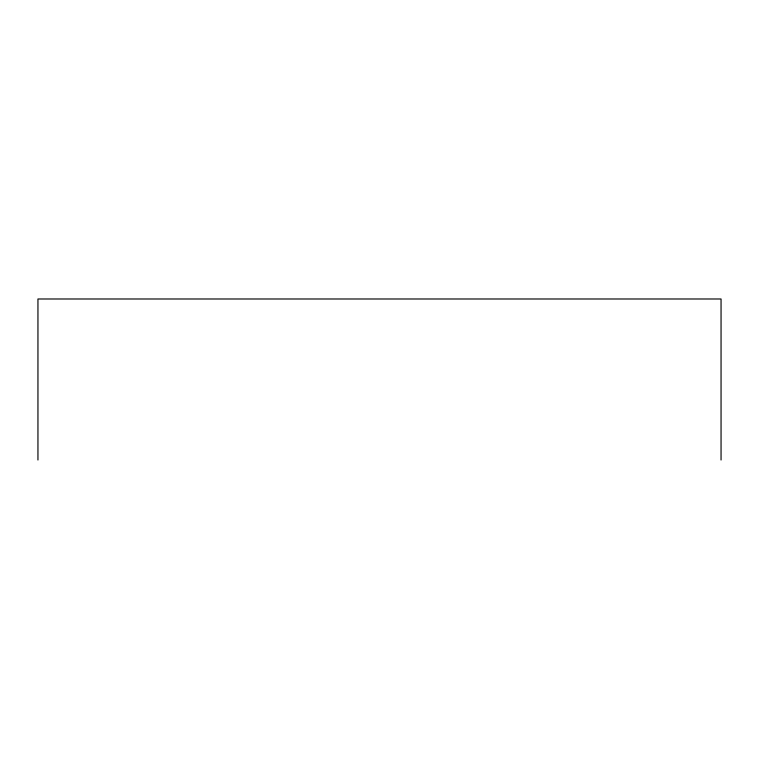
<?xml version="1.0" encoding="UTF-8"?>
<svg xmlns="http://www.w3.org/2000/svg" width="759" height="759" viewBox="0 0 759 759"><rect width="100%" height="100%" fill="white"/><g stroke="black" fill="none" stroke-linecap="round" stroke-linejoin="round"><path stroke-width="1.14" d="M721.05 460.011L721.05 298.989L37.95 298.989L37.95 460.011"/></g></svg>
